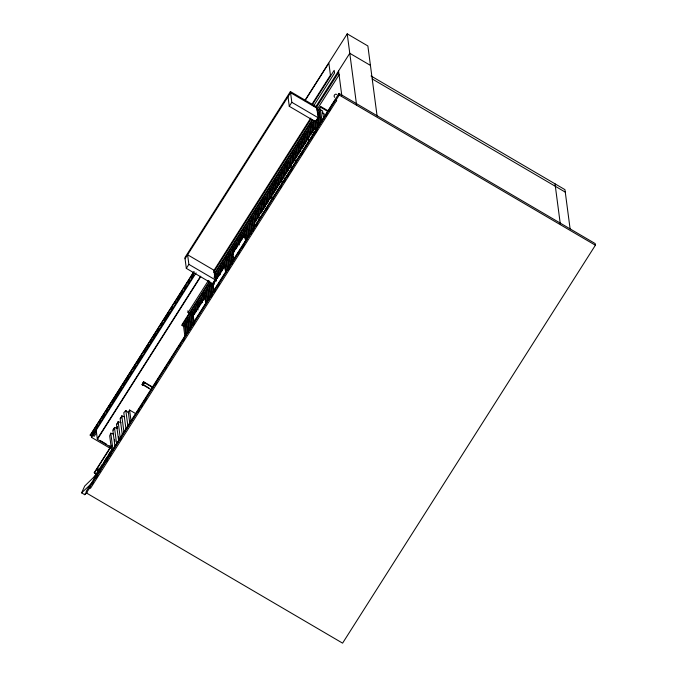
<?xml version="1.0" encoding="UTF-8"?>
<svg xmlns="http://www.w3.org/2000/svg" width="677" height="677" viewBox="0 0 677 677"><rect width="100%" height="100%" fill="white"/><g stroke="black" fill="none" stroke-linecap="round" stroke-linejoin="round"><path stroke-width="1.02" d="M113.66 434.245L110.791 433.187L109.699 435.903L111.747 451.457M113.364 430.123L114.464 427.415L117.324 428.465M117.036 424.352L118.128 421.636L120.997 422.693M120.709 418.572L121.801 415.856L124.661 416.914M86.986 492.594L84.76 494.701L81.612 492.856L84.718 486.035L100.221 470.896M84.76 494.701L85.53 492.991M288.013 96.726L289.274 106.314L315.719 121.818L318.266 117.806L316.853 107.068L290.408 91.564L184.906 257.632L186.319 268.371L212.764 283.875L215.311 279.863L214.05 270.275L187.605 254.772L188.866 264.36L186.319 268.371M185.058 258.783L290.56 92.715L317.005 108.218M289.274 106.314L291.821 102.303L290.408 91.564M193.817 275.099L91.564 436.039L90.244 435.269L193.554 272.027M90.244 435.269L194.189 271.655M92.436 433.466L94.137 430.792M95.829 428.126L97.522 425.461M99.214 422.795L100.915 420.121M102.608 417.455L104.3 414.789M106.56 411.235L107.694 409.458M108.819 407.672L111.079 404.118M112.213 402.341L118.424 392.558M119.558 390.781L121.818 387.227M122.943 385.45L125.203 381.887M126.337 380.11L128.596 376.556M129.722 374.779L131.981 371.216M133.674 368.55L135.375 365.885M137.067 363.219L142.153 355.213M143.846 352.548L145.538 349.874M146.672 348.096L148.932 344.542M150.057 342.765L152.317 339.211M153.451 337.425L155.71 333.871M156.836 332.094L159.095 328.54M160.796 325.865L162.488 323.2M164.181 320.534L169.267 312.529M170.959 309.863L172.652 307.197M174.911 303.643L176.045 301.857M177.171 300.08L179.439 296.526M180.564 294.749L182.824 291.186M184.516 288.52L186.217 285.855M187.91 283.189L189.602 280.523M191.295 277.849L194.121 273.406M304.743 100.704L347.216 33.85L367.873 45.96L377.089 115.962M305.09 100.551L328.853 63.156L330.435 75.172L311.767 104.563M109.835 448.106L91.598 437.418L196.11 272.899M96.566 430.293L93.164 435.641L94.238 436.276L96.506 432.705M97.319 438.823L200.637 276.199M111.036 447.336L97.386 439.339L200.697 276.715M312.19 104.986L334.184 70.357L334.54 73.04L313.671 105.891M315.795 106.771L349.772 53.288L370.429 65.398M316.345 107.541L338.432 72.769M213.771 270.715L310.76 118.035M143.626 381.557L142.068 384.68L143.059 385.264L144.692 382.7L143.626 381.557L142.068 384.68M189.865 313.569L188.079 312.529L208.474 280.422M213.577 272.399L311.014 119.017M316.675 110.106L339.338 74.436M209.692 280.997L181.969 324.647L182.079 325.51L183.907 326.576M214.22 273.872L312.114 119.787M317.208 111.773L320.602 106.424L328.794 111.231M182.079 325.51L209.811 281.869M214.338 274.744L312.791 119.77M317.318 112.644L320.712 107.296L320.602 106.424M135.908 413.749L129.603 410.05L128.325 412.056L129.823 423.463M185.794 324.732L184.423 323.928L183.45 325.451L184.931 336.706M187.326 322.328L185.947 321.516L184.982 323.039L186.463 334.294M188.858 319.916L187.478 319.112L186.505 320.636L187.994 331.891M191.913 315.11L190.533 314.297L189.568 315.82L191.049 327.076M193.444 312.698L192.065 311.894L191.092 313.417L192.581 324.672M194.968 310.294L193.597 309.482L192.623 311.005L193.969 321.236M198.031 305.479L196.652 304.667L195.687 306.199L196.355 311.31M199.554 303.068L198.183 302.264L197.21 303.787L198.022 309.931M204.141 295.849L202.77 295.045L201.797 296.568L202.609 302.704M205.673 293.446L204.293 292.633L203.328 294.165L204.005 299.276M210.259 286.227L208.88 285.415L207.915 286.938L209.531 299.217M211.791 283.815L210.412 283.011L209.447 284.535L210.928 295.79M214.034 277.316L214.998 275.793L216.378 276.597M217.909 274.193L216.53 273.381L215.557 274.904L216.369 281.048M220.964 269.378L219.585 268.566L218.62 270.098L219.289 275.209M222.496 266.966L221.117 266.163L220.143 267.686L220.82 272.806M224.019 264.563L222.648 263.759L221.675 265.282L222.352 270.394M227.083 259.748L225.703 258.944L224.73 260.467L226.22 271.722M228.606 257.345L227.235 256.532L226.262 258.064L227.743 269.311M230.138 254.933L228.758 254.129L227.794 255.652L229.275 266.907M233.193 250.126L231.822 249.314L230.849 250.837L232.329 262.092M234.724 247.714L233.345 246.91L232.38 248.434L233.184 254.569M236.256 245.311L234.877 244.499L233.912 246.022L234.58 251.142M239.311 240.496L237.932 239.692L236.967 241.215L237.644 246.326M240.843 238.092L239.463 237.28L238.499 238.803L239.303 244.947M242.366 235.681L240.995 234.877L240.022 236.4L240.699 241.511M245.429 230.865L244.05 230.062L243.085 231.585L243.889 237.72M246.961 228.462L245.582 227.658L244.609 229.181L246.089 240.428M251.548 221.244L250.168 220.431L249.195 221.954L250.812 234.234M253.071 218.832L251.692 218.028L250.727 219.551L252.208 230.806M256.134 214.017L254.755 213.213L253.782 214.736L254.865 222.919M257.658 211.613L256.287 210.809L255.314 212.333L256.388 220.516M259.189 209.21L257.81 208.398L256.845 209.921L257.92 218.112M262.244 204.395L260.873 203.582L259.9 205.114L260.975 213.297M263.776 201.983L262.397 201.179L261.432 202.702L262.507 210.885M265.308 199.58L263.928 198.776L262.964 200.299L264.038 208.482M269.895 192.361L268.515 191.549L267.55 193.08L268.49 200.24M271.418 189.949L270.047 189.145L269.074 190.669L270.157 198.852M274.481 185.143L273.102 184.33L272.137 185.853L273.212 194.037M276.004 182.731L274.634 181.927L273.66 183.45L274.744 191.633M277.536 180.327L276.157 179.515L275.192 181.047L276.267 189.23M280.6 175.512L279.22 174.708L278.247 176.232L279.33 184.415M282.123 173.109L280.743 172.296L279.779 173.82L280.853 182.003M283.655 170.697L282.275 169.893L281.31 171.416L282.385 179.6M286.709 165.882L285.33 165.078L284.365 166.601L285.44 174.784M288.241 163.479L286.862 162.675L285.897 164.198L286.972 172.381M292.828 156.26L291.448 155.448L290.484 156.971L291.559 165.163M294.36 153.848L292.98 153.044L292.007 154.568L293.09 162.751M298.946 146.63L297.567 145.826L296.602 147.349L297.677 155.532M300.47 144.226L299.099 143.414L298.125 144.937L299.209 153.129M303.533 139.411L302.154 138.607L301.189 140.131L302.264 148.314M305.056 137.008L303.685 136.195L302.712 137.719L303.795 145.902M306.588 134.596L305.209 133.792L304.244 135.315L305.319 143.499M311.175 127.378L309.795 126.565L308.83 128.097L309.77 135.256M312.706 124.966L311.327 124.162L310.362 125.685L311.437 133.868M323.648 119.118L322.565 110.935L320.5 109.725L319.536 111.248L321.016 122.503M95.694 473.866L94.264 472.622L111.646 445.263M94.323 473.054L111.138 446.583M93.612 477.937L102.219 464.388L102.455 466.182L97.073 474.653M104.173 461.477L106.983 457.068M108.1 455.299L110.901 450.89M103.116 463.677L112.086 449.553M102.032 465.666L105.604 460.047M339.008 93.401L86.207 491.316L86.428 492.983L342.587 643.15L595.388 245.226L595.168 243.568L339.008 93.401L339.228 95.059L335.826 100.416M89.347 487.643L335.47 99.815L89.296 487.305L90.498 488.32L336.63 100.492M86.428 492.983L89.829 487.626M92.097 484.063L93.231 482.278M95.499 478.707L97.767 475.136M106.264 461.756L107.398 459.971M109.666 456.4L110.8 454.614M119.871 440.338L121.005 438.561M137.439 412.682L139.14 410.008M140.841 407.334L142.542 404.651M144.243 401.977L145.944 399.303M155.016 385.027L156.717 382.353M165.213 368.965L166.347 367.179M168.615 363.617L170.883 360.046M179.388 346.658L180.522 344.872M182.79 341.31L183.924 339.524M192.987 325.248L194.121 323.462M210.564 297.592L212.265 294.91M213.957 292.236L215.658 289.561M217.359 286.887L219.06 284.205M228.132 269.928L229.833 267.254M238.338 253.875L239.472 252.089M241.731 248.518L243.999 244.947M252.504 231.568L253.638 229.782M255.906 226.211L257.04 224.425M266.112 210.158L267.237 208.372M280.278 187.851L281.412 186.065M283.68 182.494L285.381 179.82M287.082 177.146L288.783 174.463M290.484 171.789L292.185 169.115M301.248 154.838L302.949 152.164M311.454 138.777L312.588 136.991M314.856 133.428L317.124 129.857M325.62 116.469L326.754 114.692M329.022 111.121L330.156 109.335M128.875 413.131L125.829 410.507L123.815 412.691L125.998 429.277M122.156 416.287L120.142 418.462L122.325 435.057M117.815 422.786L116.478 424.242L118.661 440.829M114.819 427.839L112.805 430.022L114.988 446.608M81.612 492.856L92.783 482.32M336.774 94.416C334.971 93.308 333.186 95.948 334.624 97.344M371.03 75.976L564.94 189.645L570.102 228.851M372.274 78.981L565.261 192.124M339.228 95.059L595.388 245.226M335.513 100.145L336.672 100.822M320.712 107.296L327.998 111.57M322.345 112.873L325.95 114.988M291.821 102.303L318.266 117.806M188.866 264.36L215.311 279.863M144.92 382.539L153.087 387.32M143.693 382.116L144.692 382.7M152.24 387.252L144.074 382.463L142.652 384.714L151.724 390.028M143.499 384.781L148.94 387.972M90.176 434.752L91.564 436.039M100.052 440.431L106.416 444.163M109.149 445.762L110.969 446.828M94.264 472.622L95.643 473.426M555.022 183.831L560.319 224.07M347.216 33.85L356.567 104.884M338.559 70.941L341.826 95.702M320.5 109.725L321.981 120.971M320.458 123.383L318.969 112.128L318.004 113.651L319.485 124.906M317.851 117.603L318.926 125.787M316.878 119.127L317.953 127.31M316.32 120.015L317.395 128.198M315.22 120.514L316.565 130.746M314.517 120.371L315.871 130.602M315.457 130.39L315.05 127.318L254.4 222.792L254.806 225.864M313.417 120.87L314.492 129.062M313.933 129.942L312.859 121.758L311.885 123.282L313.231 133.513M314.204 131.99L314.475 134.029M311.327 124.162L312.402 132.345M309.795 126.565L310.878 134.757M309.347 137.16L308.272 128.977L307.299 130.5L308.644 140.731M307.815 139.564L306.74 131.38L305.776 132.904L306.85 141.095M305.209 133.792L306.292 141.975M303.685 136.195L304.76 144.379M302.154 138.607L303.228 146.791M301.57 148.17L300.622 141.011L299.657 142.534L300.732 150.717M299.099 143.414L300.173 151.597M297.567 145.826L298.642 154.009M297.118 156.412L296.035 148.229L295.07 149.752L296.145 157.936M295.451 157.8L294.512 150.641L293.539 152.164L294.613 160.347M295.722 159.848L295.993 161.888M292.98 153.044L294.055 161.228M291.448 155.448L292.532 163.631M291.829 167.202L292.1 169.25M291.406 169.115L289.925 157.859L288.952 159.383L290.027 167.566M289.468 168.446L288.394 160.263L287.42 161.786L288.504 169.969M286.862 162.675L287.937 170.858M285.33 165.078L286.413 173.261M284.882 175.673L283.807 167.481L282.834 169.005L284.052 178.22M282.275 169.893L283.35 178.076M280.743 172.296L282.233 183.552M279.22 174.708L280.295 182.892M278.763 185.295L277.688 177.112L276.724 178.635L277.798 186.818M276.157 179.515L277.24 187.707M274.634 181.927L275.708 190.11M273.102 184.33L274.177 192.513M272.653 194.925L271.57 186.742L270.605 188.265L271.951 198.496M272.924 196.973L273.186 199.013M270.047 189.145L271.122 197.329M268.515 191.549L269.59 199.74M268.067 202.144L266.983 193.96L266.019 195.484L267.093 203.667M266.535 204.547L265.46 196.364L264.487 197.887L265.57 206.079M263.928 198.776L265.003 206.959M262.397 201.179L263.48 209.362M260.873 203.582L261.948 211.774M260.281 213.153L259.342 205.994L258.369 207.517L259.452 215.701M257.81 208.398L259.156 218.629M256.287 210.809L257.362 218.993M254.755 213.213L255.83 221.396M254.704 226.871L253.223 215.616L252.259 217.148L253.74 228.394M251.692 218.028L253.181 229.283M250.168 220.431L251.649 231.686M250.118 234.098L248.637 222.843L247.672 224.366L249.153 235.621M248.594 236.501L247.105 225.246L246.14 226.77L247.621 238.025M245.582 227.658L247.063 238.905M245.683 241.35L244.778 234.428L232.795 253.283L233.709 260.205M244.05 230.062L245.26 239.269M243.195 237.585L242.518 232.465L241.554 233.988L242.231 239.108M240.995 234.877L241.664 239.988M239.463 237.28L240.14 242.4M237.932 239.692L238.609 244.803M237.077 247.207L236.408 242.095L235.435 243.618L236.112 248.738M234.877 244.499L235.554 249.618M233.345 246.91L234.022 252.022M233.455 256.617L233.861 259.689M231.822 249.314L233.303 260.569M231.906 263.996L230.29 251.726L229.325 253.249L230.806 264.504M228.758 254.129L230.239 265.384M227.235 256.532L228.716 267.787M225.703 258.944L227.184 270.199M225.805 272.636L224.899 265.722L212.916 284.577L213.83 291.491M225.517 271.579L224.172 261.347L223.207 262.871L223.875 267.99M222.648 263.759L223.317 268.871M221.117 266.163L221.785 271.274M219.585 268.566L220.397 274.71M218.73 276.089L218.053 270.978L217.089 272.501L217.766 277.612M216.53 273.381L217.199 278.501M214.998 275.793L215.675 280.904M214.431 280.38L214.702 282.427M213.873 281.268L214.279 284.332M212.908 282.791L213.983 290.975M212.35 283.671L213.424 291.855M211.106 283.147L212.451 293.378M210.412 283.011L211.893 294.267M208.88 285.415L210.361 296.67M208.838 299.073L207.357 287.827L206.383 289.35L207.864 300.605M207.306 301.485L205.825 290.23L204.86 291.753L206.341 303.008M205.935 303.922L205.021 297.008L193.047 315.863L193.952 322.777M204.293 292.633L205.647 302.864M202.77 295.045L203.439 300.156M201.915 302.568L201.238 297.448L200.274 298.972L200.942 304.091M200.384 304.972L199.707 299.86L198.742 301.383L199.41 306.495M198.183 302.264L198.852 307.383M196.652 304.667L197.329 309.787M195.797 312.19L195.12 307.079L194.155 308.602L194.824 313.713M193.597 309.482L194.265 314.602M192.065 311.894L193.546 323.149M190.533 314.297L192.014 325.552M190.626 328.98L189.01 316.709L188.037 318.232L189.518 329.479M187.859 310.819L188.079 312.529M187.478 319.112L188.959 330.368M185.947 321.516L187.427 332.771M184.423 323.928L185.904 335.183M142.982 384.705L143.059 385.264M129.603 410.05L131.101 421.458M125.829 410.507L127.877 426.061M121.801 415.856L123.984 432.451M118.128 421.636L120.311 438.222M117.307 426.425L117.578 428.499M118.67 436.792L118.949 438.865M114.464 427.415L116.647 444.002M114.591 439.458L114.87 441.531M110.791 433.187L112.974 449.773M96.185 430.191L97.386 439.339M98.14 469.923L97.903 468.129L97.192 469.254L97.429 471.04M91.31 435.243L91.598 437.418"/></g></svg>
